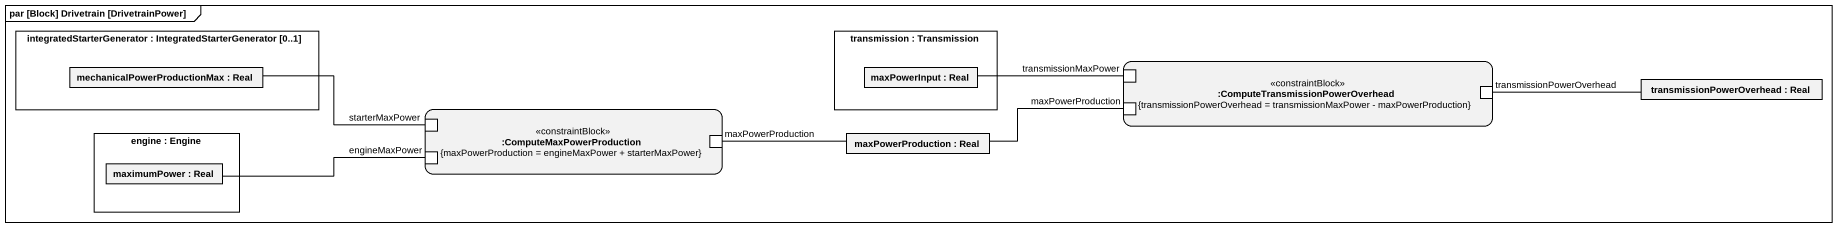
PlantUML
@startuml
mainframe par [Block] Drivetrain [DrivetrainPower]
rectangle "integratedStarterGenerator : IntegratedStarterGenerator [0..1]" as integratedStarterGenerator {
  rectangle "mechanicalPowerProductionMax : Real" as mechanicalPowerProductionMax
}
rectangle "transmission : Transmission" as transmission {
  rectangle "maxPowerInput : Real" as maxPowerInput
}
rectangle ":ComputeTransmissionPowerOverhead\n{transmissionPowerOverhead = transmissionMaxPower - maxPowerProduction}" as ComputeTransmissionPowerOver <<constraintBlock>> {
  port transmissionMaxPower
  port maxPowerProduction
  port "transmissionPowerOverhead" as transmissionPowerOverhead_2
}
rectangle "transmissionPowerOverhead : Real" as transmissionPowerOverhead
rectangle ":ComputeMaxPowerProduction\n{maxPowerProduction = engineMaxPower + starterMaxPower}" as ComputeMaxPowerProduction <<constraintBlock>> {
  port engineMaxPower
  port starterMaxPower
  port "maxPowerProduction" as maxPowerProduction_2
}
rectangle "engine : Engine" as engine {
  rectangle "maximumPower : Real" as maximumPower
}
rectangle "maxPowerProduction : Real" as maxPowerProduction_3
mechanicalPowerProductionMax -right- starterMaxPower
maxPowerInput -right- transmissionMaxPower
transmissionPowerOverhead_2 -right- transmissionPowerOverhead
maxPowerProduction_2 -right- maxPowerProduction_3
maxPowerProduction_3 -right- maxPowerProduction
maximumPower -right- engineMaxPower
@enduml
